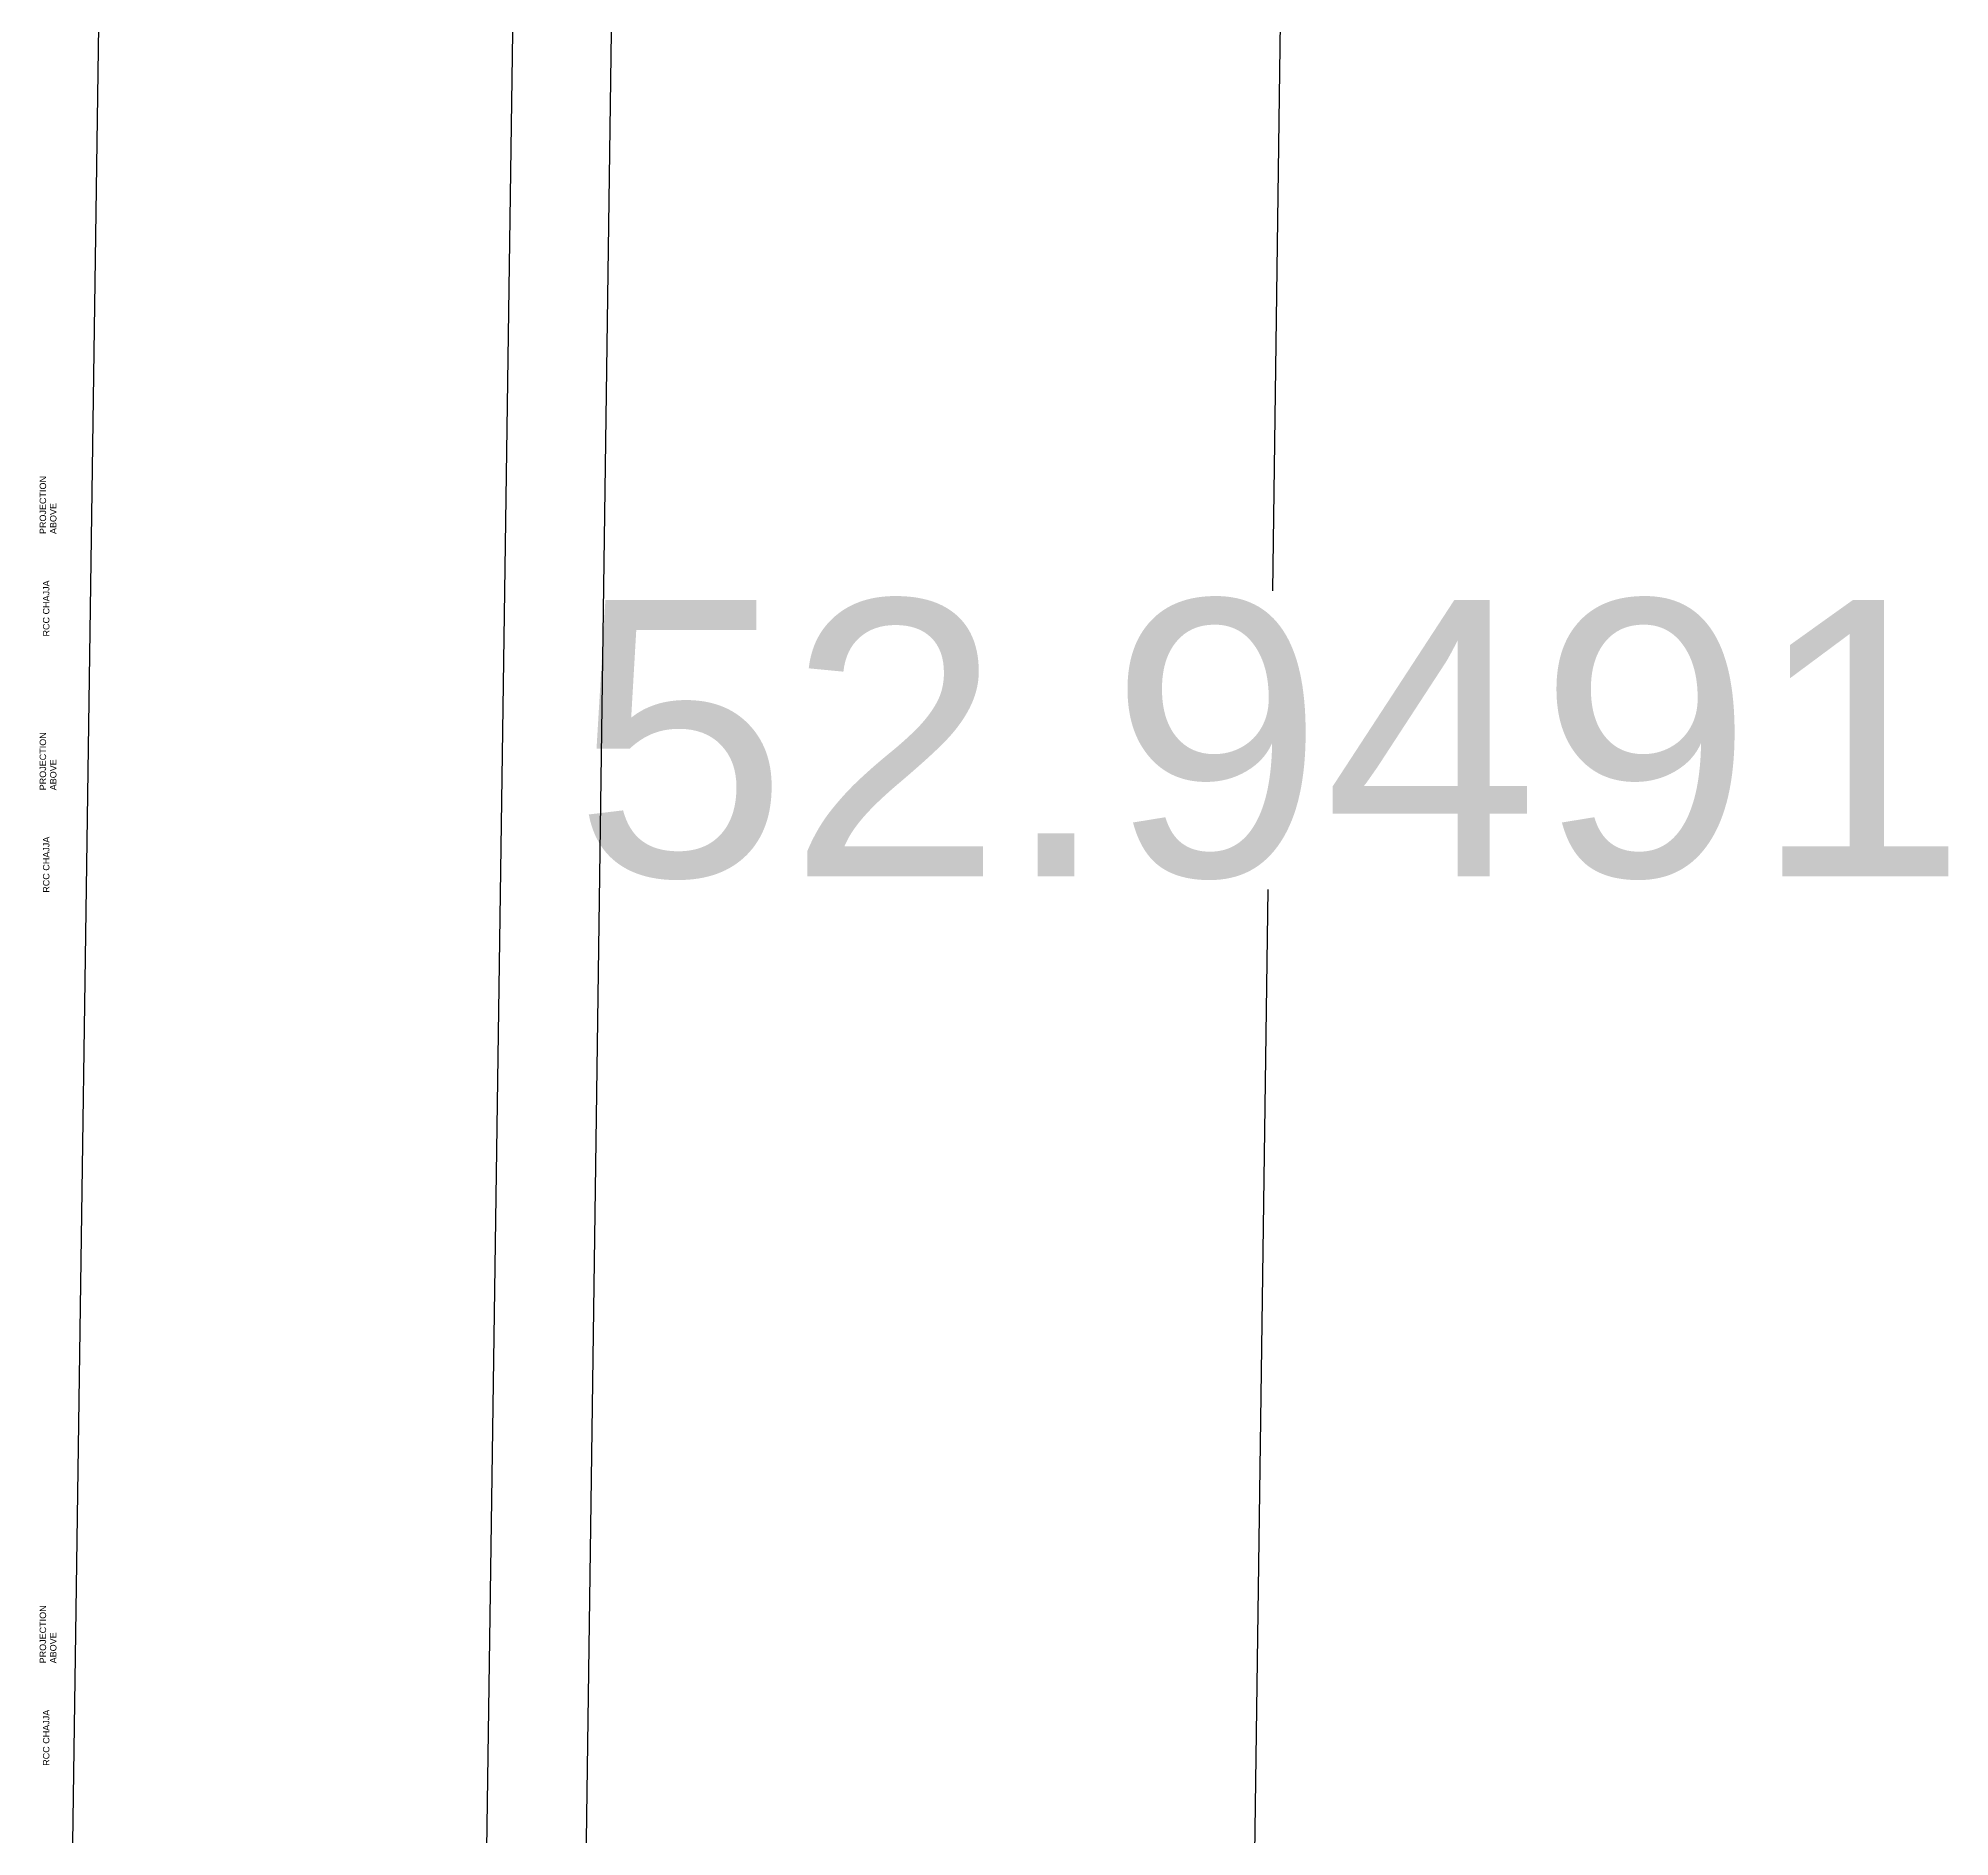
# Model space of a CAD drawing. Header units: millimetres. Extents: x 90 to 321, y 179 to 304.
# Drawn here: x 130.91 to 151.69, y 216.63 to 236.17 of the extents above; entities that cross this region are included whole.
import ezdxf

# ---------------------------------------------------------------- set-up
doc = ezdxf.new("R2010")
doc.units = ezdxf.units.MM
doc.styles.get("Standard").update_dxf_attribs({"font": 'arial.ttf'})
doc.dimstyles.get("Standard").update_dxf_attribs({"dimtxt": 0.18, "dimasz": 0.18, "dimexe": 0.18, "dimexo": 0.0625, "dimgap": 0.09, "dimtad": 0, "dimtih": 1, "dimtoh": 1, "dimdec": 4, "dimzin": 0, "dimdsep": 46, "dimtxsty": 'Standard', "dimcen": 0.09, "dimadec": 0, "dimazin": 0, "dimtfac": 1, "dimtdec": 4, "dimtofl": 0, "dimtmove": 0, "dimatfit": 3, "dimfxl": 1, "dimtolj": 1, "dimtzin": 0, "dimarcsym": 0})

# ---------------------------------------------------------------- blocks, each defined once
blk = doc.blocks.new('*D172')
at = {"color": 0, "lineweight": -2, "transparency": 16777216}
for p, q in [((137.463, 255.116), (144.848, 255.014)), ((144.665, 254.837), (144.324, 230.166)), ((143.938, 202.253), (144.279, 226.923)), ((136.731, 202.172), (144.116, 202.07))]:
    blk.add_line(p, q, dxfattribs=at)
at = {"color": 0, "transparency": 16777216}
for points in [[(144.635, 254.837), (144.695, 254.836), (144.668, 255.017)], [(143.908, 202.253), (143.968, 202.252), (143.936, 202.073)]]:
    blk.add_solid(points, dxfattribs=at)
at = {"layer": 'Defpoints', "color": 0, "transparency": 16777216}
for p in [(137.4, 255.117), (136.669, 202.173), (143.936, 202.073)]:
    blk.add_point(p, dxfattribs=at)
at = {"color": 0, "transparency": 16777216, "insert": (144.302, 228.545), "char_height": 3, "attachment_point": 5}
blk.add_mtext('\\A1;52.9491', dxfattribs=at)

msp = doc.modelspace()

# ---------------------------------------------------------------- linework, layer by layer
msp.add_lwpolyline([(106.58268, 245.61474), (137.40038, 255.11713), (136.66855, 202.17309), (98.95711, 200.79587), (106.58268, 245.61474)])
msp.add_lwpolyline([(105.77416, 240.86275), (124.6152, 247.69791, -0.52594633), (136.11278, 239.53254), (135.69166, 209.9118, -0.42665054), (128.74407, 203.43887), (99.28701, 202.73485)], format="xyb")
at = {"color": 2, "true_color": 0xf1eb1f}
msp.add_lwpolyline([(112.79592, 239.58052), (125.84837, 244.3157, -0.41022766), (131.61329, 239.60052), (131.19211, 209.97577, -0.34443121), (128.83117, 207.04198), (109.3314, 206.57594), (112.79592, 239.58052)], format="xyb", dxfattribs=at)
at = {"color": 9, "true_color": 0xd19cc7}
msp.add_lwpolyline([(125.84837, 244.3157, -0.41022766), (131.61329, 239.60052), (131.19211, 209.97577, -0.33265956), (128.83117, 207.04198)], format="xyb", dxfattribs=at)

# ---------------------------------------------------------------- texts
for s, height, p in [('PROJECTION ', 0.0700925, (130.99846, 230.78466)), ('ABOVE', 0.070093, (131.11106, 230.78466)), ('RCC CHAJJA', 0.070093, (131.03455, 229.67151)), ('PROJECTION ', 0.0700925, (130.99846, 227.99944)), ('ABOVE', 0.070093, (131.11106, 227.99944)), ('RCC CHAJJA', 0.070093, (131.03455, 226.88629)), ('PROJECTION ', 0.0700925, (130.99846, 218.51023)), ('ABOVE', 0.070093, (131.11106, 218.51023)), ('RCC CHAJJA', 0.070093, (131.03455, 217.39709))]:
    msp.add_text(s, height=height, rotation=90).set_placement(p)

# ---------------------------------------------------------------- dimensions: what is measured, and where the dimension line sits
dim = msp.add_aligned_dim(p1=(137.40038, 255.11713), p2=(136.66855, 202.17309), distance=7.26793, dimstyle='Standard', override={"dimtxt": 3})
dim.commit()
dim.dimension.update_dxf_attribs({"geometry": '*D172', "text_midpoint": (144.3017, 228.54466)})

doc.saveas('drawing.dxf')
